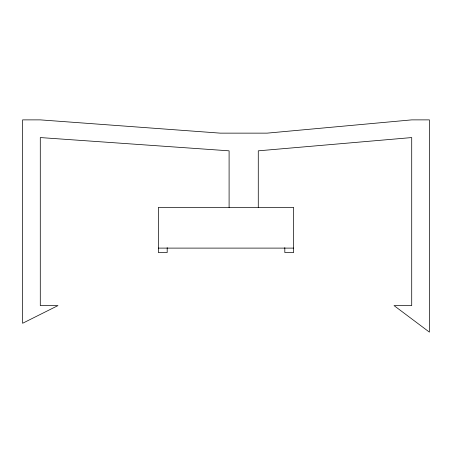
<?xml version="1.0" encoding="UTF-8"?>
<svg xmlns="http://www.w3.org/2000/svg" width="452" height="452" viewBox="0 0 452 452"><rect width="100%" height="100%" fill="white"/><g stroke="black" fill="none" stroke-linecap="round" stroke-linejoin="round"><path stroke-width="0.68" d="M158.347 248.108L293.653 248.108M284.811 247.6L284.811 252.532L293.653 252.532L293.653 207.428L158.347 207.428L158.347 252.532L167.189 252.532L167.189 247.6M258.278 207.428L258.278 150.832L411.715 137.566L411.715 305.592L394.025 305.592L429.4 332.124L429.4 119.876L411.715 119.876L267.121 133.142L220.254 133.142L40.284 119.876L22.6 119.876L22.6 323.276L57.975 305.592L40.284 305.592L40.284 137.566L229.096 150.832L229.096 207.428"/></g></svg>
